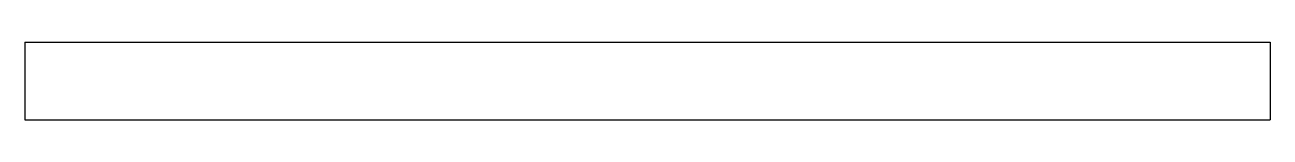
# Model space of a CAD drawing. Header units: millimetres. Extents: x 0 to 890, y 0 to 55.
import ezdxf

# ---------------------------------------------------------------- set-up
doc = ezdxf.new("R2010")
doc.units = ezdxf.units.MM

msp = doc.modelspace()

# ---------------------------------------------------------------- linework, layer by layer
for p, q in [((0, 55.4354), (890.2, 55.4354)), ((0, 55.4354), (0, 0)), ((890.2, 55.4354), (890.2, 0)), ((0, 0), (890.2, 0))]:
    msp.add_line(p, q)

doc.saveas('drawing.dxf')
